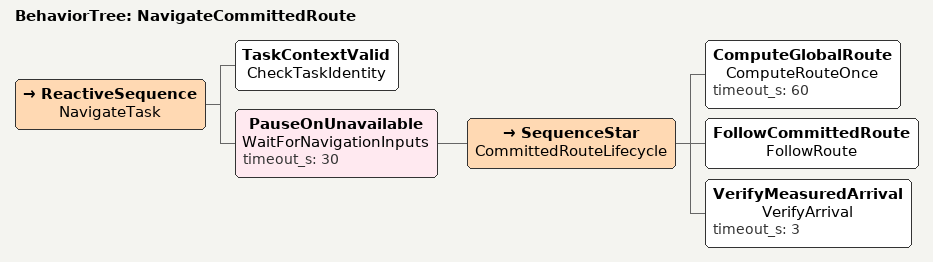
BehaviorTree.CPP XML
<?xml version="1.0"?>
<root main_tree_to_execute="NavigateCommittedRoute">
  <BehaviorTree ID="NavigateCommittedRoute">
    <ReactiveSequence name="NavigateTask">
      <TaskContextValid name="CheckTaskIdentity"/>
      <!-- A soft pause suspends ticking WITHOUT halting the running action or
           erasing the committed route. A hard context change halts the tree. -->
      <PauseOnUnavailable name="WaitForNavigationInputs" timeout_s="30">
        <!-- Humble's BehaviorTree.CPP v3 calls its memory sequence SequenceStar. -->
        <SequenceStar name="CommittedRouteLifecycle">
          <ComputeGlobalRoute name="ComputeRouteOnce" timeout_s="60"/>
          <FollowCommittedRoute name="FollowRoute"/>
          <VerifyMeasuredArrival name="VerifyArrival" timeout_s="3"/>
        </SequenceStar>
      </PauseOnUnavailable>
    </ReactiveSequence>
  </BehaviorTree>
</root>
